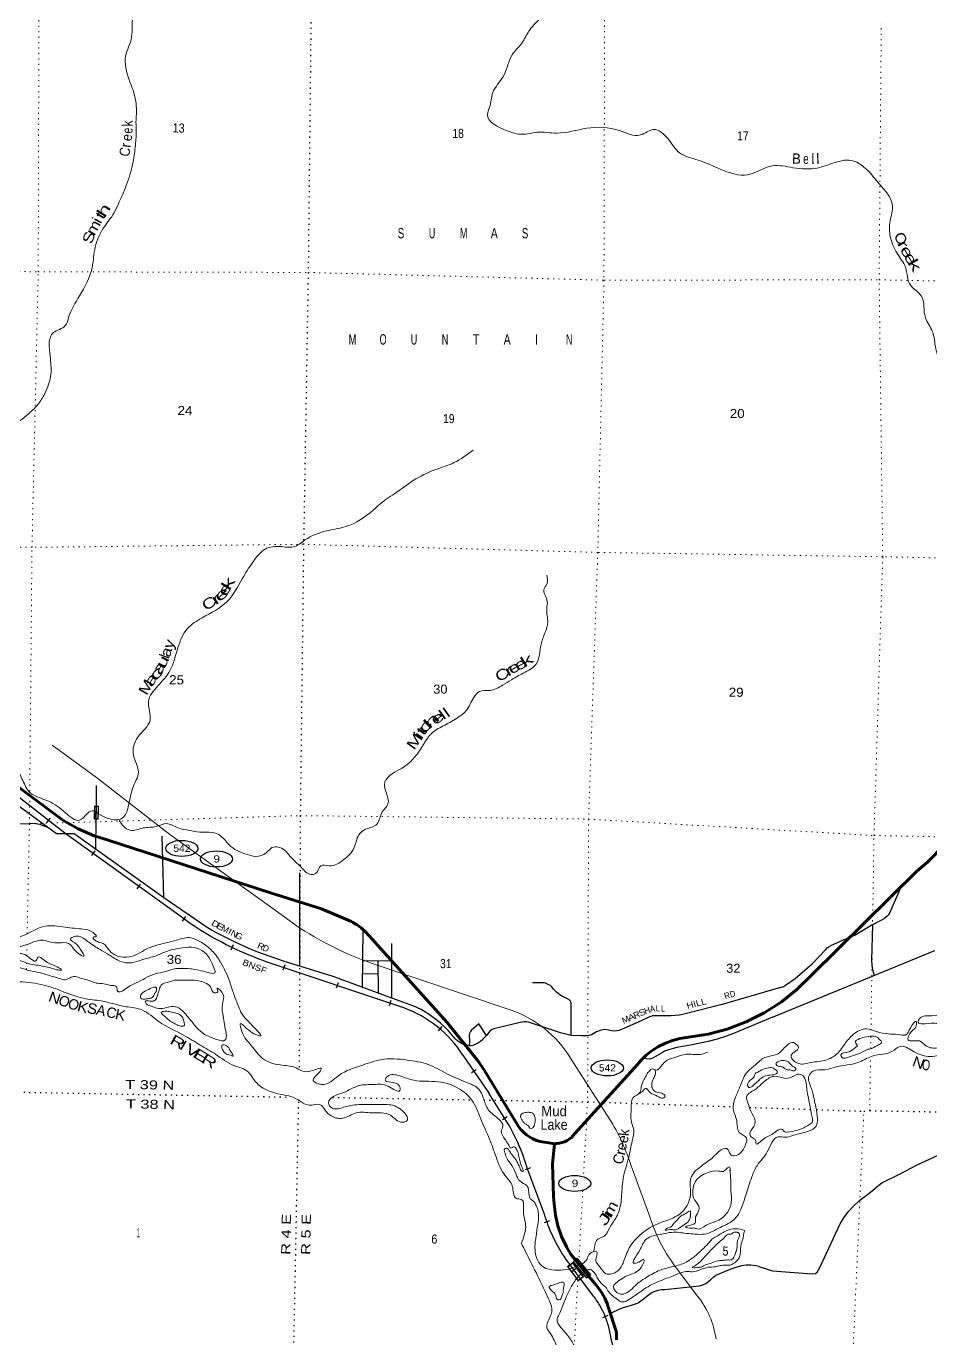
# Model space of a CAD drawing. Header units: feet. Extents: x -489137 to -242534, y 368785 to 558127.
# Drawn here: x -302494 to -285051, y 482022 to 507338 of the extents above; entities that cross this region are included whole.
import ezdxf
from ezdxf.enums import TextEntityAlignment as Align

# ---------------------------------------------------------------- set-up
doc = ezdxf.new("R2010")
doc.units = ezdxf.units.FT
doc.header["$LTSCALE"] = 70
doc.linetypes.add('DOTTED', pattern=[1.5, 0.3, -1.2])
for name, color, linetype, lineweight in [('17', 7, 'Continuous', 25), ('23', 7, 'Continuous', 70), ('29', 7, 'Continuous', 25), ('31', 7, 'Continuous', 13), ('34', 7, 'Continuous', 25), ('39', 7, 'Continuous', 13), ('59', 7, 'Continuous', 13), ('6', 7, 'DOTTED', 25), ('7', 7, 'DOTTED', 13)]:
    doc.layers.add(name, color=color, linetype=linetype, lineweight=lineweight)
for name, color, linetype in [('30', 7, 'Continuous'), ('41', 7, 'Continuous'), ('42', 7, 'Continuous')]:
    doc.layers.add(name, color=color, linetype=linetype)

msp = doc.modelspace()

# ---------------------------------------------------------------- linework, layer by layer
at = {"layer": '17'}
for centre in [(-299495.52, 491480.5), (-298826.32, 491276.5), (-291288.34, 487245.76), (-291916.92, 485018.05)]:
    msp.add_ellipse(centre, major_axis=(-309.24, 1), ratio=0.500121, dxfattribs=at)
at = {"layer": '23'}
for points in [[(-292305, 485784.9), (-292456.05, 485808.39), (-292509.14, 485813.77), (-292582.14, 485827.88), (-292653.26, 485849.55), (-292721.73, 485878.53), (-292786.8, 485914.5), (-292847.75, 485957.09), (-292903.92, 486005.81), (-292954.68, 486060.13), (-292999.49, 486119.46), (-293037.85, 486183.15), (-293667.63, 487214.57), (-293782.05, 487377.84), (-294378.96, 488124.31), (-295883.78, 489793.79), (-295952.84, 489871.25), (-296034.59, 489946.07), (-296123.71, 490011.94), (-296194.22, 490053.42), (-296219.28, 490068.17), (-296244.22, 490078.79), (-296799.82, 490315.38), (-297763.2, 490617.42), (-300911.54, 491636.36), (-301183.25, 491723.28), (-301495.58, 491857.5), (-301792.18, 492023.63), (-304017.88, 493682.67)], [(-292305, 485784.9), (-292280, 485785.9), (-292259.46, 485786.73), (-292208.94, 485793.81), (-292159.43, 485806.13), (-292111.49, 485823.56), (-292065.63, 485845.9), (-292022.35, 485872.92), (-291982.14, 485904.31), (-291945.43, 485939.73), (-291912.62, 485978.79), (-290708.58, 487312.65), (-290641.34, 487391.29), (-290537.08, 487493.18), (-290422.74, 487583.61), (-290299.57, 487661.59), (-290168.93, 487726.28), (-290032.24, 487776.95), (-289891, 487813.05), (-289345.37, 487900.44), (-288977.32, 487996.38), (-288613.05, 488132.88), (-288265.05, 488306.71), (-287937.13, 488515.96), (-287632.88, 488758.35), (-287355.63, 489031.2), (-285319.98, 491041.2), (-285108.35, 491222.87), (-284793.1, 491543.7)], [(-291112.24, 482002.7), (-291113.14, 482027.95), (-291113.04, 482052.7), (-291112.84, 482102.47), (-291114.1, 482134.38), (-291119.11, 482170.52), (-291127.87, 482205.93), (-291254.9, 482577.21), (-291259.47, 482596.25), (-291292.54, 482704.32), (-291336.73, 482808.33), (-291391.55, 482907.16), (-291456.39, 482999.72), (-291530.56, 483084.99), (-291644.99, 483225.44), (-291998.75, 483659.65), (-292078.01, 483796.11), (-292169.46, 483992.52), (-292239.87, 484197.42), (-292288.48, 484408.55), (-292314.75, 484623.6), (-292328.33, 484769.41), (-292346.03, 485395.24), (-292305, 485784.9)]]:
    msp.add_lwpolyline(points, dxfattribs=at)
at = {"layer": '29'}
for p, q in [((-301150.08, 491453.31), (-301146.51, 492042.94)), ((-299838.91, 490524.57), (-301569.64, 491761.84)), ((-299838.91, 490524.57), (-299870.94, 491715.1)), ((-297220.21, 489208.23), (-297215.49, 491010.73)), ((-296008.57, 488803.37), (-295998.6, 489901.49)), ((-286171.28, 490006.88), (-286191.05, 489321.76)), ((-295440.93, 488593.22), (-295444.49, 489644.7)), ((-288103.18, 488227.78), (-284974.19, 489510.02)), ((-296576.29, 489011.45), (-297535.77, 489304.66)), ((-296003.91, 489316.64), (-295453.96, 489311.02)), ((-295717.02, 489313.71), (-295709.72, 488692.23)), ((-295440.93, 488593.22), (-296576.29, 489011.45)), ((-296010.32, 489065.77), (-295714.33, 489059.63)), ((-287944.98, 488797.08), (-289073.97, 488469.28)), ((-291985.55, 487872.38), (-291984.3, 488471.32))]:
    msp.add_line(p, q, dxfattribs=at)
for points in [[(-301146.51, 492042.94), (-301141.95, 492297.17), (-301142.55, 492695.61)], [(-301569.64, 491761.84), (-301910.85, 491763.36), (-302727.44, 492360.37)], [(-302317.44, 491957.68), (-302432.39, 491954.47), (-304041.77, 491945.55)], [(-302317.44, 491957.68), (-302268.88, 491954.47), (-302231.6, 491947.89), (-302204.18, 491938.01), (-302086.84, 491891.93)], [(-285618.59, 490744.19), (-285848.88, 490230.69), (-285873.01, 490193.38), (-285892.75, 490171.44), (-285945.38, 490127.55), (-285989.25, 490101.22), (-286183.96, 490001.52), (-286511.25, 489807.16), (-286566.08, 489780.84), (-286697.67, 489728.16), (-286969.64, 489605.27), (-287013.5, 489581.14)], [(-297535.77, 489304.66), (-297772.65, 489385.86), (-298027.07, 489475.83), (-298217.89, 489557.03), (-298492.04, 489682.11), (-298799.1, 489837.92), (-298924.12, 489905.95), (-299027.21, 489967.39), (-299838.91, 490524.57)], [(-287944.98, 488797.08), (-287889.7, 488819.68), (-287850.22, 488841.62), (-287668.18, 488968.9), (-287328.22, 489260.76), (-287082.57, 489526.29), (-287038.71, 489565.79), (-287034.32, 489565.79), (-287013.5, 489581.14)], [(-286191.05, 489321.76), (-286186.63, 489230.04), (-286173.47, 489144.46), (-286140.58, 489034.74)], [(-291984.3, 488471.32), (-291987.86, 488503.69), (-292006.5, 488541), (-292022.95, 488559.65), (-292067.91, 488587.08), (-292163.32, 488629.88), (-292181.96, 488641.94), (-292269.69, 488709.97), (-292324.52, 488767.03), (-292359.62, 488813.11), (-292383.74, 488832.86), (-292414.45, 488851.51), (-292464.89, 488872.36), (-292476.96, 488877.85), (-292479.15, 488877.85), (-292503.28, 488885.53), (-292539.47, 488887.72), (-292728.09, 488887.72)], [(-294579.23, 488169.03), (-294765.66, 488303.99), (-294879.71, 488374.21), (-295020.08, 488440.05), (-295440.93, 488593.22)], [(-289073.97, 488469.28), (-289789.09, 488288.63), (-289896.56, 488266.68), (-289986.48, 488255.71), (-290065.44, 488251.32), (-290205.81, 488253.52), (-290357.15, 488253.52), (-290383.93, 488252.39), (-290392.1, 488252.46), (-290416.02, 488248.38), (-290449.12, 488237.1), (-290501.9, 488218.41), (-290635.69, 488156.96), (-291015.13, 487987.99)], [(-293958.53, 487680.77), (-294036.39, 487690.64), (-294071.49, 487703.81), (-294112.06, 487724.66), (-294175.67, 487766.35), (-294201.99, 487787.19), (-294222.82, 487808.04), (-294353.33, 487961.65), (-294412.54, 488026.39), (-294505.76, 488108.68), (-294579.23, 488169.03)], [(-293618.66, 487869.14), (-293763.14, 488096.86), (-293914.69, 487965.33)], [(-291985.55, 487872.38), (-292088.76, 487894.73), (-292189.65, 487921.06), (-292325.63, 487969.34), (-292768.67, 488118.56), (-292805.96, 488129.53), (-292845.44, 488136.11), (-292866.27, 488137.22), (-292893.69, 488136.11), (-292929.88, 488130.63), (-292994.58, 488116.36), (-293479.3, 488000.06), (-293510, 487989.09), (-293528.65, 487975.92), (-293551.68, 487956.17), (-293618.66, 487869.14)], [(-288103.18, 488227.78), (-288852.55, 487908.98), (-289010.48, 487849.73), (-289172.77, 487799.26), (-289346.05, 487753.18), (-289650.91, 487689.54), (-289949.2, 487639.07), (-290015, 487623.7), (-290109.31, 487595.18), (-290186.07, 487566.65), (-290225.55, 487544.7), (-290392.24, 487448.15), (-290431.72, 487426.21), (-290471.2, 487417.42), (-290598.41, 487426.2)], [(-293914.69, 487965.33), (-293928.92, 487947.39), (-293945.37, 487911.18), (-293953.05, 487880.46), (-293955.24, 487855.22), (-293948.66, 487781.71), (-293948.66, 487730.14), (-293958.53, 487680.77)], [(-293958.53, 487680.77), (-293915.76, 487681.86), (-293877.38, 487687.35), (-293831.32, 487701.61), (-293791.84, 487722.46), (-293731.52, 487763.06), (-293688.76, 487798.17), (-293618.66, 487869.14)], [(-291015.13, 487987.99), (-291063.38, 487970.44), (-291105.05, 487959.47), (-291153.31, 487957.27), (-291205.94, 487963.86), (-291300.26, 487981.41), (-291337.54, 487985.8), (-291370.44, 487983.61), (-291427.47, 487970.44), (-291499.84, 487941.91), (-291596.35, 487887.05), (-291642.41, 487869.5), (-291692.85, 487862.91), (-291787.17, 487862.91), (-291985.55, 487872.38)], [(-287342.64, 483275.97), (-287272.72, 483280.94), (-287242.02, 483307.27), (-287189.38, 483395.05), (-286794.57, 484237.74), (-286724.39, 484356.25), (-286636.65, 484474.75), (-286548.92, 484575.7), (-286417.32, 484694.2), (-286215.53, 484852.2), (-286053.22, 484983.88), (-285996.2, 485027.76), (-285654.04, 485194.55), (-285311.88, 485378.88), (-284908.3, 485563.22)], [(-288368.21, 483417.47), (-288426.42, 483430.16), (-288518.54, 483441.14), (-288608.47, 483443.33), (-288698.39, 483430.16), (-288812.45, 483397.25), (-288908.95, 483364.33), (-289093.19, 483287.52), (-289202.32, 483239.24)], [(-288368.21, 483417.47), (-288105.34, 483332.89), (-287342.64, 483275.97)], [(-291221.96, 482513.77), (-291046.89, 482598.45), (-290996.45, 482620.4), (-290913.1, 482644.54), (-290823.17, 482668.68), (-290726.67, 482699.4), (-290693.77, 482712.57), (-290592.88, 482793.76), (-290470.05, 482888.12), (-290434.96, 482910.07), (-290384.51, 482934.21), (-290345.03, 482949.57), (-290307.75, 482960.54), (-290241.95, 482969.32), (-290182.73, 482973.71), (-289511.57, 483046.13), (-289443.58, 483063.68), (-289388.75, 483087.82), (-289303.21, 483153.66), (-289228.64, 483221.68), (-289202.32, 483239.24)]]:
    msp.add_lwpolyline(points, dxfattribs=at)
at = {"layer": '31'}
for p, q in [((-301182.19, 492046.48), (-301176.51, 492296.41)), ((-301176.51, 492296.41), (-301101.53, 492294.71))]:
    msp.add_line(p, q, dxfattribs=at)
msp.add_lwpolyline([(-301101.53, 492294.71), (-301107.21, 492044.77), (-301182.19, 492046.48)], dxfattribs=at)
msp.add_lwpolyline([(-301168.69, 492288.23), (-301109.7, 492286.89), (-301115.02, 492052.94), (-301174.01, 492054.29)], close=True, dxfattribs=at)
at = {"layer": '34'}
for p, q in [((-302035.12, 492065.89), (-302103.08, 491978.61)), ((-301174.27, 491430.37), (-301238.94, 491340.64)), ((-300294.95, 490793.4), (-300359.62, 490703.66)), ((-299423.69, 490168.3), (-299488.51, 490078.68)), ((-298501.68, 489617.5), (-298548.77, 489517.41)), ((-297507.67, 489235.17), (-297542.91, 489130.32)), ((-296479.3, 488886.75), (-296514.54, 488781.9)), ((-295462.13, 488547.61), (-295497.37, 488442.76)), ((-294482.49, 488047.78), (-294552.18, 487961.9)), ((-294071.92, 487490.54), (-293564.04, 486749.87)), ((-293816.11, 487212.51), (-293909.27, 487152.88)), ((-293217.03, 486301.93), (-293310.19, 486242.3)), ((-292771.46, 485317.58), (-292875.12, 485278.98)), ((-292400.07, 484296.19), (-292504.53, 484259.8)), ((-291883.54, 483381.74), (-291972.1, 483315.47)), ((-291276.74, 482469.63), (-291378.67, 482426.67))]:
    msp.add_line(p, q, dxfattribs=at)
at = {"layer": '34', "lineweight": 13}
for p, q in [((-293164.02, 488368.96), (-295840.07, 489268.45)), ((-291184.09, 486163.11), (-291998.48, 487435.27)), ((-290466.05, 484377.04), (-290811.51, 485304.71)), ((-291951.31, 483491.85), (-292055.6, 483414.24)), ((-291851.32, 483139.75), (-292055.6, 483414.24)), ((-291747.03, 483217.35), (-291951.31, 483491.85)), ((-289546.33, 482843.6), (-289995.75, 483444.17)), ((-291747.03, 483217.35), (-291851.32, 483139.75))]:
    msp.add_line(p, q, dxfattribs=at)
at = {"layer": '34'}
for points in [[(-295209.66, 488402.38), (-297865.8, 489295.19), (-297914.9, 489312.63), (-298020.12, 489351.26), (-298125.35, 489392.19), (-298229.13, 489435.28), (-298332.21, 489479.44), (-298435.28, 489525.92), (-298536.73, 489573.64), (-298637.65, 489623.34), (-298737.67, 489675.53), (-298836.43, 489728.44), (-298934.67, 489783.32), (-299032, 489840.69), (-299128.07, 489898.78), (-299223.07, 489958.47), (-299317.19, 490020.68), (-299605.61, 490229.26), (-301751.95, 491776.2), (-303164.3, 492875.9), (-304019.48, 493566.63)], [(-289613.89, 475568.49), (-291217.21, 482050.03), (-291219.63, 482065.21), (-291224.64, 482095.45), (-291230.41, 482125.53), (-291236.57, 482155.54), (-291243.36, 482185.5), (-291250.53, 482215.38), (-291258.37, 482244.95), (-291266.59, 482274.45), (-291275.34, 482303.77), (-291284.71, 482333.03), (-291294.49, 482361.97), (-291304.78, 482390.97), (-291315.61, 482419.53), (-291326.93, 482448.15), (-291338.82, 482476.34), (-291351.08, 482504.46), (-291363.76, 482532.24), (-291377.06, 482559.97), (-291390.92, 482587.27), (-291405.07, 482614.36), (-291419.84, 482641.39), (-291434.91, 482667.96), (-291450.51, 482694.34), (-291466.77, 482720.44), (-291483.2, 482746.16), (-291500.13, 482771.71), (-291517.74, 482796.96), (-291535.52, 482821.86), (-291553.72, 482846.42), (-291572.58, 482870.71), (-292022.01, 483471.29), (-292033.22, 483486.3), (-292063.49, 483527.88), (-292093.35, 483570.19), (-292122.08, 483612.85), (-292150.42, 483656.23), (-292177.62, 483699.96), (-292204.34, 483744.12), (-292230.2, 483788.56), (-292255.39, 483833.81), (-292279.45, 483879.4), (-292302.94, 483925.14), (-292325.74, 483971.72), (-292347.61, 484018.26), (-292368.71, 484065.35), (-292388.77, 484113.04), (-292408.18, 484160.63), (-292426.82, 484208.75), (-292444.41, 484257.49), (-292461.35, 484306.11), (-292477.44, 484355), (-292492.47, 484404.46), (-292837.94, 485332.16), (-292838.69, 485335.24), (-292860.33, 485404.01), (-292883.39, 485472), (-292907.17, 485539.57), (-292932.43, 485607.24), (-292958.56, 485673.93), (-292985.95, 485740.36), (-293014.98, 485806.33), (-293044.52, 485871.52), (-293075.33, 485936.46), (-293107.78, 486000.93), (-293140.74, 486064.63), (-293174.76, 486127.72), (-293210.41, 486190.32), (-293572.76, 486756.35)]]:
    msp.add_lwpolyline(points, dxfattribs=at)
at = {"layer": '34', "lineweight": 13}
msp.add_lwpolyline([(-297291.19, 489993.81), (-297579.59, 490202.38), (-299725.92, 491749.31), (-301138.26, 492849), (-301993.41, 493472.47)], dxfattribs=at)
msp.add_lwpolyline([(-292044.41, 483412.59), (-291952.95, 483480.66), (-291758.21, 483218.99), (-291849.67, 483150.93)], close=True, dxfattribs=at)
for centre, radius, start, end in [((-293707.12, 495349.73), 6444.49, 236.21037, 250.67216), ((-293861.08, 486304.49), 2178.98, 31.26196, 71.34305), ((-294751.45, 484104.67), 4118.64, 16.93997, 29.98594), ((-287633.64, 485220), 2955.19, 196.57359, 216.9357), ((-290927.98, 481757.76), 1757.27, 8.66384, 38.16382)]:
    msp.add_arc(centre, radius, start, end, dxfattribs=at)
at = {"layer": '34'}
msp.add_arc((-295980.72, 486274.38), 2263.31, 32.50273, 70.14566, dxfattribs=at)
at = {"layer": '39'}
msp.add_line((-291893.3, 483413.99), (-291781.29, 483465.72), dxfattribs=at)
for points in [[(-303964.46, 497532.06), (-303806.5, 497668.22), (-303748.83, 497897.66), (-303739.95, 498113.98), (-303555.06, 498338.66), (-303319.66, 498562.24), (-303151.72, 498932.98), (-303093.1, 499204.89), (-302764.8, 499606.57), (-302460.13, 499854.96), (-302269.99, 500043.1), (-302137.98, 500252.73), (-302020.45, 500628.6), (-302034.86, 500978.98), (-301970.25, 501428.83), (-301740.88, 501563.51), (-301676.71, 501721.99), (-301467.37, 502136.35), (-301224.89, 502677.48), (-301163.38, 503078.84), (-300984.75, 503475.65), (-300805.24, 503730.79), (-300716.24, 503915.04), (-300586.33, 504211.72), (-300451.55, 504635.78), (-300397.77, 504962.43), (-300374.52, 505279.63), (-300377.95, 505488.13), (-300369.13, 505702.43), (-300425.51, 506073.95), (-300511.27, 506306.49), (-300577.87, 506763.22), (-300462.68, 507124.97), (-300451.92, 507335.19), (-300447.23, 507454.48), (-300435.71, 507577.53)], [(-292600.09, 507472.28), (-292800.05, 507245.09), (-292936.6, 507013.3), (-293123.56, 506786.65), (-293279.74, 506399.48), (-293499.76, 506050.1), (-293558.42, 505776.16), (-293600.01, 505633.39), (-293218.92, 505321.64), (-292933.42, 505254.78), (-292641.53, 505293.01), (-292261.92, 505276.73), (-291685.86, 505369.53), (-291052.22, 505325.52), (-290649.87, 505241.97), (-290396.93, 505345.79), (-290121.91, 505171.91), (-289895.6, 504897.9), (-289532.94, 504756.53), (-289112.37, 504583.55), (-288575.16, 504474.84), (-288104.5, 504644.79), (-287707.12, 504609.91), (-287213.99, 504609.4), (-286552.13, 504742.85), (-286277.15, 504566.94), (-286044.64, 504298.87), (-285789.22, 503880.56), (-285834.28, 503582.05), (-285830.91, 503280.47), (-285700.63, 502959.97), (-285538.92, 502689.37), (-285437.65, 502337.12), (-285233.87, 502140.49), (-285154.46, 501713.83), (-285020.76, 501455.98), (-284953.61, 501114.58), (-284883.15, 500920.83), (-284688.23, 500598.93), (-284579.62, 500394.23), (-284388.9, 500517.6), (-284243.23, 500524.58), (-284197.74, 500298.99), (-284134.65, 500046.71), (-283986.12, 499909.95), (-283786.33, 499715.43), (-283588.89, 499415.74), (-283396.69, 499243.64), (-283173.84, 498996.01), (-282958.09, 498610.93), (-282792.12, 498350.37), (-282593.46, 498105.28), (-282381.55, 497910.5), (-282096.15, 497748.54), (-282089.55, 497745.42)], [(-301104.43, 492148.68), (-300950.36, 492070.24), (-300678.1, 492044.13), (-300446.6, 492636.08), (-300330.43, 492951.27), (-300428.11, 493283.22), (-300343.63, 493627.42), (-300105.93, 493954.16), (-300136.32, 494312.98), (-299955.77, 494614.64), (-299722.79, 494911.13), (-299569.43, 495353), (-299385.37, 495721.36), (-299099.83, 495927.68), (-298619.85, 496243.12), (-298331.19, 496680.05), (-298123.88, 497003.39), (-297883.86, 497253.19), (-297595.73, 497303.63), (-297341.24, 497296.12), (-297120, 497428.95), (-296705.81, 497604.17), (-296328.03, 497687.08), (-295805.59, 498003.63), (-295554.3, 498214.73), (-295392.27, 498320.51), (-295030.86, 498575.78), (-294615.99, 498781.33), (-294245.03, 498921.05), (-293873.88, 499159.92)], [(-300701.33, 492021.01), (-300620.43, 491911.36), (-300494.92, 491829.73), (-300241.28, 491874.85), (-299985.98, 491903.75), (-299788.71, 491958.18), (-299570.19, 491878.6), (-299351.04, 491827.33), (-299149.61, 491796.68), (-298967.85, 491790.74), (-298780.88, 491746.24), (-298583.16, 491549.74), (-298430, 491439.19), (-298255.74, 491368.66), (-298072.77, 491326.26), (-297867.16, 491392.65), (-297755.72, 491495.48), (-297512.23, 491447.73), (-297403.79, 491326.01), (-297192.2, 491117.07), (-297007.35, 490977.5), (-296889.24, 491017.45), (-296815.64, 491145.37), (-296653.99, 491143.91), (-296372.41, 491263.3), (-296175.49, 491483.67), (-296078.71, 491744.64), (-295949.05, 491849.09), (-295732.57, 491949.65), (-295628.3, 492184.16), (-295519.87, 492333.58), (-295560.96, 492575.27), (-295581.23, 492753.78), (-295555.81, 492805.84), (-295198.49, 493059.18), (-295016.92, 493225.24), (-294850.12, 493454.35), (-294691.35, 493685.66), (-294455.43, 493842.45), (-294199.62, 493984.66), (-294016.44, 494132.47), (-293863.05, 494394.25), (-293751.39, 494507.18), (-293552.88, 494527.19), (-293308.07, 494629.16), (-293137.96, 494734.76), (-292910.84, 494859.37), (-292660.32, 495036.09), (-292564.88, 495418.5), (-292489.07, 495645.53), (-292436.12, 495844.72), (-292456.65, 496102.15), (-292445.36, 496245.58), (-292510.96, 496475.65), (-292454.07, 496579.65), (-292452.34, 496747.57)], [(-304007.09, 494469.42), (-303994.1, 494470.48), (-303877.04, 494417.91), (-303730.58, 494279.17), (-303657.38, 494117.74), (-303337.31, 494060.25), (-303042.85, 493851.54), (-302992.03, 493502.4), (-302778.82, 493275.21), (-302647.91, 492983.03), (-302530.42, 492723.5), (-302466.37, 492604.76), (-302062.92, 492389.66), (-301742.37, 492172.3), (-301456.57, 492028.54), (-301220.14, 492207.58), (-301104.26, 492148.64)], [(-289273.63, 485501), (-288960.67, 485668.28), (-288894.38, 485559.6), (-288768.77, 485573.08), (-288623.03, 485764.2), (-288603.93, 485895.32), (-288743.08, 485999.5), (-288787.14, 486198.75), (-288858.04, 486463.34), (-288859.2, 486501.81), (-288801.93, 486713.05), (-288716.39, 486923.68), (-288589.72, 487165.8), (-288435.09, 487302.09), (-288249.94, 487447.84), (-288050.79, 487496.16), (-287896.76, 487606.15), (-287699.89, 487733.44), (-287601.05, 487634.18), (-287739.65, 487491.47), (-287635.88, 487341.51), (-287393.28, 487344.38), (-287101.21, 487390.69), (-286886.71, 487493.32), (-286710.26, 487701.98), (-286542.25, 487894.65), (-286289.31, 487998.46), (-286094.4, 487947.72), (-285871.07, 487902.43), (-285677.27, 487892.19), (-285546.15, 487881.26), (-285435.74, 488028.63), (-285332.11, 488143.76), (-285329.83, 488064.79), (-285460.85, 487899.66), (-285485.51, 487790.92), (-285269.81, 487766.04), (-285144.53, 487674.3), (-284896.68, 487640.63), (-284652.54, 487803.32), (-284500.64, 488089.41), (-284456.76, 488244.27), (-284338.88, 488545.26), (-284278.79, 488701.8), (-284315.77, 488765.33), (-284403.9, 488710.57), (-284440.11, 488537.33), (-284507.02, 488346.54), (-284688.9, 488166.31), (-284894.47, 488101.95), (-284989.28, 488110.06), (-285213.97, 488094.67), (-285290.19, 488120.59), (-285247.62, 488216.81), (-285075.05, 488251.53), (-284890.59, 488275.89), (-284655.38, 488400.32), (-284559.52, 488529.79), (-284508.5, 488733.06), (-284383.19, 488823.44), (-284279.8, 488928.46), (-284118.16, 489107.1), (-283988.22, 489314.74), (-283920.32, 489458.97), (-283848.07, 489617.28), (-283809.4, 489810.7), (-283672.15, 489892.73), (-283490.82, 489957.62), (-283317.91, 489917.47), (-283154.94, 489974.66), (-283049.19, 489913.7), (-283293.72, 489823.87), (-283361.24, 489786.88), (-283115.33, 489757.29), (-282836.51, 489753.3), (-282657.7, 489795.99), (-282471.7, 489889.11), (-282353.43, 490117.24), (-282380.8, 490249.36), (-282364.11, 490453.38), (-282168.76, 490694.02), (-281990.69, 490884.44), (-281735.81, 491166.29), (-281686.57, 491108.57), (-281518.22, 491135.29), (-281266.93, 491346.39), (-281075.13, 491518.3), (-280931.84, 491871.36), (-280784.5, 492224.32), (-280652.03, 492545.23), (-280569.36, 492717.48), (-280409.77, 493076.25), (-280461.13, 493401.12), (-280501.42, 493588.16), (-280505.29, 493637.64)], [(-279782.42, 492552.78), (-279849.79, 492449.02), (-280022.14, 492333.35), (-280147.4, 492244.99), (-280317.64, 492133.32), (-280402.44, 492137.17), (-280494.87, 492161.42), (-280591.57, 492175.65), (-280651.94, 492187.07), (-280659.05, 492049.62), (-280713.53, 491872.72), (-280794.63, 491680.21), (-280933.29, 491444.42), (-281027.17, 491312.89), (-281249.82, 491117.36), (-281473.44, 490968.39), (-281715.61, 490803.64), (-281881.72, 490695.92), (-282033.87, 490579.82), (-282133.41, 490466.62), (-281971.49, 490477.29), (-281883.55, 490432.9), (-281988.94, 490238.89), (-282145.05, 490035.86), (-282377.01, 489694.83), (-282543.9, 489461.68), (-282685.68, 489357.49), (-282920.51, 489340.29), (-283255.25, 489464.87), (-283561.36, 489513.97), (-283805.58, 489438.29), (-283947.57, 489143.89), (-284105.46, 488770.92), (-284181.14, 488458.9), (-284227.13, 488300.03), (-284237.96, 488176.83), (-284292.17, 488012.07), (-284593.17, 487656.34), (-284777.78, 487534.86), (-285100.65, 487466.95), (-285405.36, 487578.75), (-285635.91, 487662.63), (-285797.81, 487562.92), (-286163.46, 487479.75), (-286416.66, 487363.79), (-286910.17, 487257.07), (-287095.13, 487210.47), (-287320.09, 487182.94), (-287403.1, 487085.58), (-287355.55, 486861.96), (-287301.62, 486652.38), (-287264.78, 486491.72), (-287235.45, 486266.48), (-287262.94, 486121.37), (-287449.26, 486014.1), (-287727.87, 485937.14), (-287849.75, 485909.41), (-287993.13, 485914.53), (-288203.71, 485625.65), (-288399.61, 485360.75), (-288501.5, 485142.38), (-288611.97, 484810.88), (-288707.14, 484531.66), (-288826.66, 484337.95), (-289101.15, 484173.89), (-289417.39, 484041.08), (-289597.27, 484040.91), (-289760.67, 484054.56), (-290049.23, 484074.94), (-290233.92, 484040.48), (-290539.29, 483941.84), (-290646.38, 483762.03), (-290715.71, 483644.13), (-290788.05, 483481.78), (-290678.55, 483497.64)], [(-304078.04, 489397.79), (-303848.74, 489348.33), (-303694.99, 489355.13), (-303400.49, 489419.61), (-302956.57, 489658.93), (-302567.57, 489792.2), (-302132.9, 489979.11), (-301743.2, 489962.61), (-301394.44, 489922.72), (-301205.95, 489855.92), (-301145.09, 489775.69), (-301203.85, 489768.86), (-301188.55, 489730.09), (-301008.54, 489645.27), (-300884.39, 489502.96), (-300674.72, 489389.17), (-300444.02, 489402.41), (-300143.54, 489553.77), (-299838.26, 489648.36), (-299569.89, 489719.47), (-299322.49, 489756.63), (-299124.3, 489671.42), (-298905.79, 489500.78), (-298746.9, 489284.88), (-298571.43, 488906.74), (-298489.98, 488662.16), (-298402.07, 488435.65), (-298332.73, 488282.39), (-298208.58, 488140.09), (-298068.4, 487991.38), (-297970.01, 487871.89), (-298172.42, 487949.1), (-298367.14, 488098.99), (-298338.11, 487950.65), (-298150.28, 487673.42), (-297935.46, 487427.99), (-297600.72, 487303.41), (-297304.75, 487252.51), (-297057.9, 487174.34), (-296803.99, 487231.59), (-296864.65, 487139.82), (-296960.6, 487006.31), (-296804.7, 486928.08), (-296465.34, 487100.86), (-296006.12, 487301.41), (-295656.17, 487405.16), (-295149.03, 487398.27), (-294742.69, 487312.61), (-294370.87, 487128.55), (-294016.61, 486973.19), (-293765.05, 486834.22), (-293679.82, 486668.47), (-293595.59, 486458.23), (-293399.62, 486273.91), (-293300.02, 486117.98), (-293332.45, 486023.57), (-293263.02, 485874.35), (-293258.61, 485867.49)], [(-300877.07, 488835.04), (-300999.58, 488870.06), (-301144.8, 488883.3), (-301285.12, 488934.9), (-301435.87, 488972.55), (-301552.26, 489009.45), (-301649.82, 488985.25), (-301739.61, 488946.72), (-301860.27, 488973.6), (-302010.88, 489017.32), (-302219.7, 489078.48), (-302350.47, 489105.58), (-302479.17, 489134.66), (-302649.62, 489195), (-302745.73, 489235.52), (-302815.44, 489281.54), (-302852.73, 489330.91), (-302833.47, 489379.05), (-302763.04, 489365.4), (-302650.59, 489332.62), (-302508.29, 489278.96), (-302369.71, 489239.55), (-302246.8, 489222.74), (-301995.46, 489164.7), (-301884.94, 489136.02), (-301820.3, 489134.62), (-302001.82, 489241.74), (-302155.52, 489328.02), (-302267.52, 489381.02), (-302301.2, 489321.04), (-302501.04, 489422.48), (-302595.4, 489450.82), (-302740.26, 489480.25), (-302659.67, 489559.45), (-302504.74, 489618.84), (-302298.95, 489693.32), (-302167.14, 489712.74), (-302012.5, 489668.93), (-301865.16, 489659.69), (-301681.51, 489647.63), (-301517.59, 489476.15), (-301383.78, 489404.46), (-301445.58, 489533.28), (-301587.82, 489680.01), (-301643.21, 489733.82), (-301569.45, 489778.77), (-301480.38, 489784.94), (-301286.91, 489669.48), (-301071.81, 489527.24), (-300900.2, 489428.43), (-300688.69, 489306.51), (-300552.04, 489271.19), (-300365.52, 489297.52), (-300206.73, 489348.73), (-299974.85, 489414.56), (-299770.81, 489501.22), (-299484.53, 489559.8), (-299253.92, 489568.99), (-299061.84, 489481.88), (-298940.02, 489325.47), (-298870.86, 489164.12), (-298850.13, 489096.89), (-299078.23, 489109.91), (-299376.21, 489160.85), (-299541.86, 489164.42), (-299628.91, 489158.2), (-299783.52, 489112.97), (-299956.22, 489072.18), (-300153.84, 489001.56), (-300331.81, 488906.25), (-300491.14, 488830.77), (-300608.09, 488752.35), (-300714, 488716.18), (-300730.02, 488722.6), (-300743.26, 488763.35), (-300754.39, 488808.11), (-300868.99, 488834.86)], [(-292944.19, 483860.13), (-292863.38, 484220.6), (-292904.38, 484466.33), (-292949.47, 484710.13), (-293039.97, 484730.29), (-293121.46, 484972.85), (-293246.77, 485153.62), (-293434.32, 485534.04), (-293560.16, 485872.67), (-293727.33, 486260.74), (-293901.1, 486624.68), (-294158.8, 486850.8), (-294554.05, 486980.73), (-295020.34, 487006.97), (-295289.23, 487093.71), (-295528.01, 487080.65), (-295573.89, 487016.89), (-295301.46, 486907.81), (-295291.51, 486810.47), (-295504.01, 486887.9), (-295800.25, 486926.66), (-296075.62, 486904.27), (-296375.74, 486769.09), (-296569.41, 486694.35), (-296665.04, 486575), (-296592.6, 486470.23), (-296373.93, 486487.78), (-296035.22, 486541.18), (-295604.8, 486537.97), (-295313.1, 486477.05), (-295159.15, 486220.79), (-295236.46, 486198.17), (-295471.94, 486332.75), (-295832.64, 486381), (-296129.78, 486379.31), (-296394.83, 486275.76), (-296616.15, 486321), (-296730.87, 486432.74), (-296841.61, 486542.38), (-296985.49, 486525.25), (-297311.88, 486661.79), (-297641.42, 486747.81), (-297959.86, 486878.11), (-298125.8, 487049.64), (-298210.14, 487164.78), (-298492.22, 487294.3), (-298835.17, 487504.05), (-299138.3, 487686.63), (-299459.43, 487877.69), (-299932.64, 488136.79), (-300263.06, 488364.48), (-300564.81, 488427.65), (-301049.45, 488537.25), (-301389.86, 488589.1), (-301837.23, 488738.37), (-302095.93, 488828.94), (-302571.23, 488903.94), (-303118.59, 488919.79), (-303422.32, 488985.02), (-303549.58, 489078.82), (-303751.89, 489160.08), (-303791, 489128.54), (-303673.12, 489067.32), (-303779.93, 488990.7), (-303956.84, 489032.97), (-304079.14, 489066.82)], [(-299629.74, 488939.68), (-299490.31, 488938.69), (-299326.54, 488941.23), (-299175.26, 488927.86), (-299044.81, 488886.6), (-298943.46, 488809.54), (-298869.17, 488696.64), (-298802.15, 488711.39), (-298818.84, 488778.52), (-298719.37, 488707.58), (-298694.65, 488547.19), (-298716.36, 488389.82), (-298688.1, 488207.09), (-298665.41, 488046.74), (-298635.13, 487863.97), (-298655.07, 487785.48), (-298824.58, 487797.23), (-299012.93, 487870.09), (-299174.04, 487986.88), (-299319.64, 488164.05), (-299420.05, 488283.58), (-299546.81, 488399.63), (-299691.62, 488431.08), (-299827.74, 488399.61), (-299975.34, 488396.73), (-300081.55, 488437.46), (-300179.59, 488482.07), (-300202.79, 488529.11), (-300103.63, 488535.07), (-300024.71, 488539.44), (-299957.17, 488667.49), (-299922.5, 488771.96), (-299880.16, 488858.06), (-299833.2, 488879.31), (-299613.49, 488943.37)], [(-300021.41, 488687.08), (-300026.04, 488660.88), (-300063.66, 488605.03), (-300114.57, 488587.92), (-300201.75, 488575.63), (-300284.31, 488589.55), (-300282.77, 488658.32), (-300159.53, 488746.72), (-300039.08, 488800.78), (-299992.57, 488801.8), (-299979.43, 488757), (-300009.29, 488686.82)], [(-299460.96, 488171.14), (-299444.63, 488087.82), (-299444.99, 488071.64), (-299510.09, 488052.81), (-299608.35, 488087.31), (-299694.22, 488133.68), (-299777.67, 488198.2), (-299841.09, 488254.21), (-299890.33, 488311.93), (-299816.93, 488340.7), (-299738.28, 488332.93), (-299631.66, 488310.4), (-299537.4, 488278.01), (-299501.71, 488246.89), (-299456.96, 488169.03)], [(-286182.47, 487623.83), (-286257.67, 487605.22), (-286445.6, 487516.18), (-286606.36, 487467.04), (-286768.33, 487454.34), (-286781.62, 487493.08), (-286626.6, 487556.51), (-286495.23, 487646.76), (-286466.36, 487672.44), (-286503.3, 487737.99), (-286418.81, 487811.04), (-286246.1, 487851.84), (-286106.62, 487852.88), (-286029.24, 487788.48), (-285995.89, 487743.24), (-286055.69, 487689.9), (-286178.3, 487629.81)], [(-298578.06, 487613.84), (-298558.67, 487577), (-298531.29, 487535.94), (-298508.45, 487472.72), (-298558.59, 487489.99), (-298638.85, 487516), (-298688.27, 487565.63), (-298721.03, 487637.16), (-298720, 487683.68), (-298631.29, 487673.67), (-298577.97, 487617.89)], [(-291549.76, 483709), (-291521.3, 483861.83), (-291497.77, 483920.01), (-291350.47, 483999.79), (-291248.01, 484153.4), (-291122.33, 484351.02), (-291038.45, 484577.87), (-291004.55, 484919.12), (-290984.24, 485104.84), (-290875.95, 485519.36), (-290808.21, 485837.62), (-290779, 486059.58), (-290824.1, 486212.32), (-290826.49, 486467.33), (-290787.5, 486674.92), (-290657.97, 486773.3), (-290633.36, 486880.02), (-290577.49, 487028.56), (-290529, 487118.57), (-290474.8, 487192.27), (-290419.45, 487227.5), (-290367.33, 487208.17), (-290190.35, 487350.05), (-289988.1, 487446.86), (-289766.42, 487508.86), (-289497.65, 487507.11), (-289348.47, 487552.04)], [(-287872.65, 487237.35), (-287906.41, 487264.38), (-287970.87, 487273.87), (-288036.36, 487327.89), (-287982.8, 487373.28), (-287875.33, 487389.17), (-287781.28, 487346.67), (-287714.04, 487280.47), (-287650.71, 487220.42), (-287687.79, 487188.85), (-287750.1, 487204.35), (-287832.7, 487216.25), (-287882.66, 487241.61)], [(-290675.68, 486748.39), (-290604.82, 486800.48), (-290553.14, 486851.98), (-290463.95, 486773.17), (-290324.03, 486703.37), (-290211.72, 486664.53), (-290172.48, 486702.13), (-290239.94, 486758.22), (-290358.59, 486785.06), (-290419.72, 486853.15), (-290429.99, 486936.34), (-290407.94, 487018.83), (-290367.57, 487106.99), (-290360.11, 487169.56), (-290374.27, 487206.53)], [(-287512.01, 487096.02), (-287457.93, 486983.56), (-287442.59, 486855.75), (-287419.49, 486713.6), (-287385.09, 486534.79), (-287343.36, 486321.42), (-287332.28, 486274.63), (-287338.08, 486195.84), (-287405.97, 486142.67), (-287500.11, 486090.06), (-287632.55, 486042.33), (-287821.28, 486007.95), (-287867.69, 486010.98), (-287909.12, 486056.39), (-288090.72, 485979.36), (-288297.55, 485858.36), (-288418.45, 485784.07), (-288429.04, 485853.1), (-288474.74, 485888.49), (-288536, 485950.51), (-288465.64, 486114.93), (-288435.1, 486215.45), (-288521.67, 486411.57), (-288582.38, 486588.93), (-288604.59, 486680.47), (-288455.98, 486818.91), (-288318.06, 486931.28), (-288139.24, 487065.02), (-288059.96, 487085.57), (-287852.7, 487044.68), (-287700.15, 487087.93), (-287592.18, 487126.08), (-287494.01, 487087.54)], [(-288395.88, 487157.57), (-288338.5, 487192.76), (-288210.01, 487244.62), (-288102.86, 487246.36), (-288033.14, 487200.34), (-288006.69, 487162.06), (-288016.16, 487143.1), (-288044.6, 487124.14), (-288178.74, 487106.35), (-288290.75, 487068.29), (-288379.33, 486993.31), (-288476.22, 486908.38), (-288559.95, 486869.72), (-288583.33, 486908.67), (-288538.79, 487002.81), (-288458.33, 487075.95), (-288437.96, 487133.62), (-288400.05, 487166.8)], [(-292933, 486238.32), (-292961.45, 486321.91), (-292919.88, 486373.63), (-292826.56, 486389.82), (-292739.93, 486377.82), (-292700.48, 486334.46), (-292678.05, 486253.02), (-292683.53, 486188.38), (-292698.94, 486132.05), (-292726.1, 486092.16), (-292756.71, 486078.66), (-292794.64, 486099.72), (-292798.36, 486113.97), (-292841.98, 486151.34), (-292893.73, 486186.87), (-292932.68, 486239.91)], [(-293263.02, 485874.35), (-293227.81, 485816.54), (-293189.6, 485757.76), (-293154.32, 485704.85), (-293119.05, 485713.67), (-293110.23, 485719.55), (-293057.33, 485710.73), (-293036.75, 485672.52), (-293010.3, 485607.85), (-292989.72, 485513.79), (-292960.33, 485405.04), (-292933.87, 485337.43), (-292916.24, 485290.4), (-292913.3, 485249.25), (-292939.75, 485252.19), (-292966.21, 485296.28), (-293022.05, 485419.73), (-293074.96, 485507.91), (-293133.75, 485581.4), (-293180.78, 485649), (-293210.17, 485690.15), (-293239.56, 485698.97), (-293271.9, 485681.33), (-293268.96, 485628.43), (-293233.69, 485519.67), (-293130.81, 485360.95), (-293039.69, 485175.77), (-292998.54, 485090.53), (-292933.87, 485034.68), (-292836.88, 484970.02), (-292807.48, 484905.35), (-292804.54, 484849.5), (-292792.79, 484781.9), (-292775.15, 484723.11), (-292725.18, 484684.9), (-292681.09, 484634.93), (-292663.45, 484593.78), (-292637, 484532.05), (-292616.42, 484429.18), (-292622.3, 484270.45), (-292645.82, 484123.49), (-292659.88, 483999.94)], [(-291781.62, 483465.57), (-291762.38, 483474.46), (-291679.63, 483559.69), (-291620.63, 483667.69), (-291490.53, 483701.31), (-291512.37, 483537.87), (-291434.32, 483412.75), (-291314.07, 483276.61), (-291092.61, 483328.49), (-290973.4, 483508.04), (-290864.37, 483774.82), (-290623.76, 484050.9), (-290283.72, 484254.02), (-290047.4, 484337.96), (-289796.79, 484518.72), (-289684.52, 484840.07), (-289678.2, 485123.23), (-289493.53, 485337.79), (-289273.63, 485501)], [(-288923.75, 485282.91), (-288909.17, 485078.32), (-288903.58, 484875.84), (-288898.63, 484645.05), (-288971.51, 484458.44), (-289201.83, 484281.28), (-289383.29, 484210.33), (-289563.56, 484140.73), (-289620.43, 484159.69), (-289661.45, 484153.59), (-289780.09, 484180.43), (-289637.6, 484225.93), (-289588.17, 484267.36), (-289590.54, 484342.28), (-289535.08, 484472.61), (-289524.52, 484583.68), (-289604.77, 484700.75), (-289639.13, 484881.59), (-289586.68, 485058.53), (-289364.71, 485223.72), (-289143.66, 485257.4), (-289054.86, 485251.44), (-289015.89, 485276.9), (-288929.69, 485335.75), (-288915.02, 485268.66)], [(-289990.4, 484265.91), (-289980.12, 484273.78), (-289922.2, 484333.24), (-289862.26, 484392.65), (-289772.34, 484437.25), (-289692.38, 484488.14), (-289686.51, 484388.86), (-289731.42, 484278.54), (-289838.23, 484201.92), (-289955.04, 484129.57), (-290032.75, 484126.52), (-290084.88, 484126.52), (-290171.42, 484124.12), (-290142.55, 484149.8), (-290052.81, 484186.31), (-289999.58, 484259.22)], [(-288639.39, 484112.3), (-288650.45, 484083.23), (-288667.03, 483974.32), (-288704.08, 483853.7), (-288728.8, 483651.88), (-288759.07, 483563.5), (-288847.87, 483478.4), (-288923.43, 483443.61), (-289030.63, 483439.85), (-289127.87, 483429.8), (-289211.15, 483411.36), (-289340.75, 483399.99), (-289489.26, 483356.65), (-289643.83, 483313.44), (-289726.56, 483319.28), (-289884.85, 483290.31), (-290046.02, 483222.96), (-290176.39, 483177.21), (-290349.82, 483104.05), (-290503.13, 483026.42), (-290661.08, 482922.57), (-290825.35, 482806.73), (-290964.34, 482736.88), (-291039.09, 482738.49), (-291090.66, 482782.09), (-291190.18, 482851.02), (-291319.8, 483019.74)], [(-289628.48, 483412.84), (-289553.57, 483463.26), (-289518.6, 483490.84), (-289442.09, 483568.11), (-289355.08, 483663.36), (-289212.35, 483810.03), (-289123.59, 483893.1), (-289020.46, 483985.99), (-289014.22, 483993.94), (-288964.79, 484035.37), (-288899.97, 484042.07), (-288854.89, 484069.43), (-288786.03, 484076.04), (-288765.96, 484069.53), (-288738.36, 484038.59), (-288764.67, 483946.07), (-288782.1, 483889.79), (-288788.98, 483762.45), (-288815.21, 483673.98), (-288896.89, 483546.24), (-288969.75, 483541.74), (-289060.88, 483533.58), (-289117.49, 483532.78), (-289255.85, 483491.25), (-289382.04, 483451.47), (-289476.05, 483404.93), (-289549.05, 483394.37), (-289649.92, 483402.61), (-289627.82, 483413.16)], [(-289266.89, 483948.02), (-289170.19, 484003.29), (-288985.36, 484107.56), (-288819.48, 484145.47), (-288639.39, 484112.3)], [(-291771.46, 475839.43), (-291761.39, 475914.5), (-291679, 476345.76), (-291580.4, 476778.69), (-291408.91, 477218.15), (-291271.14, 477504.55), (-291076.9, 477785.68), (-290930.92, 478077.97), (-290892.92, 478241.05), (-290980.59, 478297.58), (-291254.39, 478254.92), (-291791.35, 478193.65), (-292158.64, 478308.81), (-292469.26, 478517.86), (-292691.11, 478901.05), (-292804, 479366.87), (-292725.57, 479711.21), (-292597.85, 480090.9), (-292355.44, 480356.83), (-292018.19, 480525.61), (-291757.5, 480615.09), (-291655.28, 480938.68), (-291760.51, 481295.07), (-291959.71, 481515.88), (-292149.89, 481687.94), (-292249.58, 481839.83), (-292365.23, 482091.22), (-292454.86, 482240.87), (-292357.04, 482548.36), (-292405.05, 482751.75), (-292555.35, 483080.78), (-292772.03, 483514.44), (-292944.19, 483860.13)], [(-292659.88, 483999.94), (-292676.59, 483896.85), (-292683.16, 483783.68), (-292583.27, 483459.78), (-292473.88, 483380.53), (-292240.22, 483345.14), (-292027.52, 483366.86), (-291893.11, 483414.08)], [(-290678.55, 483497.64), (-290582.3, 483554.24), (-290636.37, 483395.55), (-290861.83, 483254.72), (-291099.37, 483116.16), (-291167.98, 483030.63), (-291049.89, 482888.46), (-290979.23, 482884.91), (-290720.36, 483073.59), (-290527.35, 483209.06), (-290277.78, 483343.3), (-290049.99, 483407.19), (-289803.75, 483482.82), (-289547.13, 483661.43), (-289317.75, 483887.17), (-289266.89, 483948.02)], [(-291901.9, 483156.84), (-291781.08, 483286.16), (-291681.74, 483341.58)], [(-291681.74, 483341.58), (-291645.69, 483357.2), (-291596.51, 483351.13), (-291567.97, 483328.05), (-291527.29, 483279.48), (-291498.15, 483235.77), (-291488.44, 483209.66), (-291465.37, 483172.02)], [(-291901.9, 483156.84), (-292020.48, 482957.95), (-292112.04, 482749.48), (-292223.19, 482478.7), (-292257.72, 482380.29), (-292231.06, 482306.87), (-292034.38, 482063.85), (-291905.61, 481856.69), (-291727.02, 481618.11), (-291543.9, 481310.63), (-291457.96, 481086.19), (-291446.6, 480780.39), (-291526.1, 480478.58), (-291611.68, 480356.98), (-291747.48, 480339.68), (-292050.42, 480259.2), (-292336.77, 480016.47), (-292479.15, 479794.93), (-292590.97, 479493.81), (-292589.89, 479180.14), (-292498.08, 478856.42), (-292393.6, 478647.76), (-292251.45, 478496.98), (-292042.75, 478429.75), (-291837.2, 478403.06), (-291507.83, 478400.01), (-291221.9, 478533.47), (-291050.75, 478685.59), (-290841.01, 478755.94), (-290652.2, 478703.3), (-290483.65, 478558.02), (-290409.88, 478331.82), (-290462.71, 478047.64), (-290634.26, 477877.31), (-290760.41, 477839.56), (-290989.59, 477441.82), (-291210.29, 476971.04), (-291313.81, 476679.86), (-291460.43, 476268.2), (-291539.97, 475964.36), (-291516.43, 475839.43)], [(-292134.01, 482924.92), (-292164.51, 482843.69), (-292200.3, 482779.71), (-292238.9, 482770.42), (-292281.59, 482850.26), (-292366.15, 482955.29), (-292411.12, 483023.03), (-292315.18, 483065.48), (-292201.06, 483107.54), (-292128.25, 483110.02), (-292132.71, 483000.84), (-292136.29, 482925.94)], [(-291319.8, 483019.74), (-291372.67, 483063.35), (-291427.22, 483117.89), (-291466.13, 483173.73)]]:
    msp.add_spline(points, degree=3, dxfattribs=at)
at = {"layer": '59'}
for points in [[(-291688.79, 483189.71), (-291949.38, 483508.2), (-291868.12, 483574.69), (-291607.53, 483256.2)], [(-291938.11, 483507.07), (-291869.24, 483563.42), (-291618.79, 483257.32), (-291687.66, 483200.97)]]:
    msp.add_lwpolyline(points, close=True, dxfattribs=at)
at = {"layer": '6'}
for p, q in [((-296587.46, 486677.95), (-293911.1, 486631.58)), ((-288544.49, 486486.22), (-287369.85, 486446.18))]:
    msp.add_line(p, q, dxfattribs=at)
for points in [[(-297003.85, 507519.86), (-297057.33, 502589.65), (-297145.73, 497362.73), (-297210.39, 492113.04), (-297229.6, 487234.12)], [(-304112.83, 486779.95), (-302541.92, 486776.57), (-297404.97, 486683.88)], [(-297245.13, 486637.4), (-297246.75, 486591.58), (-297349.38, 481360.92), (-297447.04, 475990.53), (-297564.91, 470620.58), (-297640.46, 465425.76), (-297787.57, 461486.34)], [(-293669.2, 486627.39), (-291668.51, 486592.73), (-288859.21, 486496.95)], [(-287254.77, 486442.25), (-286340.92, 486411.1), (-286227.48, 486422.82), (-281023.33, 486324.78), (-281023.14, 486333.78), (-276249.96, 486224.38)]]:
    msp.add_lwpolyline(points, dxfattribs=at)
at = {"layer": '7'}
for p, q in [((-302486.32, 489405.32), (-302481.68, 489624.57)), ((-302491.76, 489147.7), (-302489.34, 489262.19)), ((-286208.98, 487618.82), (-286205.31, 487856.06)), ((-286227.48, 486422.82), (-286211.43, 487460.62)), ((-291762.63, 484876.06), (-291836.08, 483536.19)), ((-291857.36, 483148.09), (-291926.91, 481879.44))]:
    msp.add_line(p, q, dxfattribs=at)
for points in [[(-302477.22, 489835.09), (-302432.39, 491954.47), (-302384.06, 497287.48), (-302263.38, 502602.74), (-302250.62, 507601.97)], [(-291340.71, 507455.36), (-291353.1, 502440.37), (-291472.34, 497189.83), (-291649.84, 492045.77), (-291668.51, 486592.73), (-291747.38, 485154.05)], [(-286203.49, 487973.94), (-286145.4, 491728.79), (-285976.85, 497105.75), (-286045.56, 502447.35), (-286004.85, 507385.62)], [(-303894.93, 502620.41), (-302263.38, 502602.74), (-297057.33, 502589.65), (-291353.1, 502440.37), (-286045.56, 502447.35), (-280576.87, 502339.57), (-279471.01, 502325.7)], [(-280353.61, 496987.92), (-280655.72, 496997.1), (-285976.85, 497105.75), (-291472.34, 497189.83), (-297158.51, 497346.21), (-302384.06, 497287.48), (-303968, 497307.48)], [(-304041.77, 491945.56), (-302432.39, 491954.47), (-297210.39, 492113.04), (-291649.84, 492045.77), (-286145.4, 491728.79), (-281039.93, 491630.29)], [(-287329.63, 461348.11), (-287286.05, 465170.14), (-286981.23, 470404.54), (-286708.17, 475754.96), (-286581.16, 481082.23), (-286340.92, 486411.1)]]:
    msp.add_lwpolyline(points, dxfattribs=at)

# ---------------------------------------------------------------- texts
at = {"layer": '17'}
for s, width, p in [('542', 1.05, (-299492.61, 491412.19)), (' 9 ', 1.2, (-298821.22, 491208.19)), ('542', 1.05, (-291285.43, 487177.45)), (' 9 ', 1.2, (-291911.82, 484949.74))]:
    msp.add_text(s, height=140, dxfattribs=dict(at, width=width)).set_placement(p, align=Align.CENTER)
at = {"layer": '30'}
for s, rotation, width, p in [('D', 329.206, 1.25, (-298877.08, 489971.05)), ('E', 331.447, 1.3, (-298783.2, 489920.34)), ('M', 333.096, 1.1, (-298684.75, 489869.61)), ('I', 333.096, 1.2, (-298592.9, 489823)), ('N', 333.096, 1.15, (-298507.38, 489779.6)), ('G', 335.475, 1.05, (-298411.05, 489733.1)), ('R', 336.949, 1.1, (-297991.84, 489537.82)), ('S', 23.669, 1.2, (-290591.9, 488264.81)), ('H', 18.558, 0.95, (-290501.25, 488300.58)), ('A', 11.136, 0.95, (-290408.12, 488325.93)), ('L', 1, 0.8, (-290312.12, 488335.42)), ('L', 359.102, 0.8, (-290214.03, 488334.25)), ('M', 24.004, 1.05, (-290911.07, 488122.78)), ('A', 24.004, 1.25, (-290801.1, 488170.27)), ('R', 24.004, 1.1, (-290698.47, 488217.16))]:
    msp.add_text(s, height=120, rotation=rotation, dxfattribs=dict(at, width=width)).set_placement(p, align=Align.CENTER)
msp.add_text('D', height=120, rotation=340.525, dxfattribs=at).set_placement((-297891.1, 489497.64), align=Align.CENTER)
for s, rotation, width, p in [('RD', 16.191, 0.95, (-289014.61, 488569.82)), ('HILL', 14.177, 1.15, (-289743.49, 488382.66))]:
    msp.add_text(s, height=120, rotation=rotation, dxfattribs=dict(at, width=width)).set_placement(p)
at = {"layer": '34', "width": 1.15}
msp.add_text('BNSF', height=120, rotation=338.421, dxfattribs=at).set_placement((-298338.41, 489237.76))
at = {"layer": '41'}
for s, rotation, width, p in [('k', 90.429, 0.85, (-300443.55, 505407.42)), ('e', 89.052, 0.75, (-300445.44, 505267.79)), ('e', 82.888, 0.9, (-300464.56, 505114.68)), ('C', 80.355, 0.9, (-300510.2, 504812.42)), ('B', 358.731, 0.95, (-287727.09, 504686.95)), ('e', 0.136, 0.7, (-287510.07, 504682.37)), ('C', 291.519, 1.15, (-285764.7, 503319)), ('r', 298.241, 1.6, (-285706.68, 503149.23)), ('e', 300.697, 1.5, (-285651.6, 503034.52)), ('e', 300.966, 1.5, (-285580.08, 502903.7)), ('k', 301.561, 1.75, (-285506.3, 502778.59)), ('N', 340.64, 1.15, (-302084.04, 488538.99)), ('K', 345.407, 1.15, (-301527.04, 488349.49)), ('S', 348.603, 1.1, (-301337.44, 488311.3)), ('K', 347.604, 1.1, (-300794.88, 488195.26)), ('R', 330.774, 1.45, (-299744.16, 487727.01)), ('I', 329.341, 1.25, (-299554.99, 487620.45)), ('V', 329.198, 1.45, (-299450.4, 487558.77)), ('E', 328.988, 1.65, (-299303.61, 487470.87)), ('R', 328.87, 1.5, (-299140.64, 487368.89)), ('N', 339.864, 1.15, (-285423.21, 487292.18)), ('O', 354.601, 0.75, (-285225.95, 487210.15))]:
    msp.add_text(s, height=200, rotation=rotation, dxfattribs=dict(at, width=width)).set_placement(p)
for s, rotation, p in [('r', 83.486, (-300483.32, 504988.54)), ('l', 0.632, (-287352.8, 504682.96)), ('l', 2.297, (-287254.38, 504682.97)), ('O', 341.024, (-301891.02, 488471.34)), ('O', 341.941, (-301709.52, 488408.93)), ('A', 348.118, (-301158.76, 488277.46)), ('C', 347.254, (-300966.72, 488235.42))]:
    msp.add_text(s, height=200, rotation=rotation, dxfattribs=at).set_placement(p)
for s, rotation, width, p in [('h', 57.445, 1.65, (-300917.86, 503736.15)), ('m', 61.708, 1.25, (-301114.17, 503408.37)), ('i', 61.708, 1.25, (-301042.25, 503547.03)), ('t', 59.197, 1.45, (-300980.91, 503640.5)), ('S', 70.543, 1.3, (-301194.15, 503231.91)), ('k', 57.226, 1.8, (-298519.93, 496536.93)), ('e', 42.863, 1.95, (-298663.03, 496314.5)), ('e', 53.211, 1.7, (-298586.28, 496420.81)), ('C', 33.42, 1.4, (-298914.62, 496127.44)), ('r', 35.387, 1.85, (-298778.43, 496212.62)), ('y', 69.955, 1.25, (-299648.96, 495389.32)), ('u', 63.839, 1.5, (-299777.45, 495041.29)), ('a', 73.748, 1.2, (-299701.85, 495239.69)), ('k', 31.945, 1.75, (-292789.41, 495024.26)), ('c', 48.943, 2.1, (-299913.1, 494792.54)), ('a', 60.065, 1.6, (-299849.31, 494909.06)), ('C', 31.886, 1.35, (-293266.66, 494749.14)), ('r', 31.775, 1.7, (-293138.26, 494828.68)), ('e', 28.924, 1.45, (-293044.19, 494883.5)), ('e', 28.58, 1.45, (-292919.38, 494948.59)), ('M', 59.564, 1.3, (-300099.83, 494542.77)), ('a', 56.193, 1.7, (-300007.89, 494679.39)), ('l', 35.189, 1.4, (-294332.82, 494020.94)), ('c', 52.287, 1.95, (-294726.96, 493776.42)), ('h', 44.137, 2.1, (-294612.96, 493870.69)), ('e', 35.137, 1.65, (-294510.68, 493919.79)), ('l', 35.952, 1.45, (-294413.01, 493978.47)), ('M', 54.634, 1.4, (-294925.51, 493489.06)), ('i', 56.819, 1.4, (-294845.49, 493607.62)), ('t', 56.243, 1.55, (-294791.38, 493688.73)), ('r', 77.639, 1.15, (-290940.55, 485598.3)), ('m', 60.964, 1.25, (-291138.16, 484487.34)), ('J', 57.162, 1.8, (-291262.06, 484279.16)), ('i', 57.927, 1.35, (-291203.62, 484371.95))]:
    msp.add_text(s, height=200, rotation=rotation, dxfattribs=dict(at, width=width)).set_placement(p, align=Align.CENTER)
for s, rotation, p in [('l', 69.489, (-299735.9, 495150.23)), ('k', 84.811, (-290867.48, 485991.73)), ('e', 78.329, (-290888.19, 485854.33)), ('C', 74.412, (-290975.01, 485461.97)), ('e', 78.329, (-290919.33, 485716))]:
    msp.add_text(s, height=200, rotation=rotation, dxfattribs=at).set_placement(p, align=Align.CENTER)
for s, width, p in [('Mud', 0.95, (-292561.93, 486314.12)), ('Lake', 0.9, (-292575.65, 486052.32))]:
    msp.add_text(s, height=200, dxfattribs=dict(at, width=width)).set_placement(p)
at = {"layer": '42'}
for s, width, p in [('S', 0.7, (-295267.66, 503246.43)), ('U', 0.65, (-294667.66, 503246.43)), ('M', 0.65, (-294058.21, 503246.43)), ('A', 0.75, (-293468.43, 503246.43)), ('S', 0.7, (-292873.95, 503246.43)), ('M', 0.65, (-296202.35, 501198.82)), ('O', 0.65, (-295612.58, 501198.82)), ('U', 0.65, (-295016.51, 501198.82)), ('N', 0.65, (-294418.86, 501198.82)), ('T', 0.8, (-293817.29, 501198.82)), ('A', 0.75, (-293218.85, 501198.82)), ('I', 0.85, (-292654.29, 501198.82)), ('N', 0.65, (-292025.15, 501198.82))]:
    msp.add_text(s, height=200, dxfattribs=dict(at, width=width)).set_placement(p, align=Align.CENTER)
at = {"layer": '6', "width": 1.35}
for s, rotation, p in [('T 39 N', 358.966, (-300588.05, 486841.33)), ('T 38 N', 358.966, (-300575.85, 486466.05)), ('R 4 E', 88.876, (-297404.69, 483639.53)), ('R 5 E', 88.876, (-297019.72, 483638.99))]:
    msp.add_text(s, height=175, rotation=rotation, dxfattribs=at).set_placement(p)
at = {"layer": '7'}
for s, width, p in [('13', 0.9, (-299674.98, 505290.85)), ('24', 1.1, (-299578.36, 499841.4)), ('25', 1.1, (-299740.78, 494648.45)), ('36', 1.1, (-299787.24, 489254.95)), ('6', 0.9, (-294683.79, 483858.64)), ('5', 0.9, (-289068.66, 483627.69))]:
    msp.add_text(s, height=175, rotation=358.765, dxfattribs=dict(at, width=width)).set_placement(p)
for s, width, p in [('18', 0.85, (-294276.55, 505183.71)), ('17', 0.85, (-288783.33, 505138.35)), ('19', 0.85, (-294455.94, 499683.55)), ('20', 1.1, (-288926.08, 499780.85)), ('30', 1.05, (-294644.62, 494464.8)), ('29', 1.1, (-288946.48, 494404.69)), ('31', 0.85, (-294514.22, 489170.44)), ('32', 1.05, (-288994.58, 489081.79)), ('1', 0.4, (-300365.06, 483979.09))]:
    msp.add_text(s, height=175, dxfattribs=dict(at, width=width)).set_placement(p)

doc.saveas('drawing.dxf')
